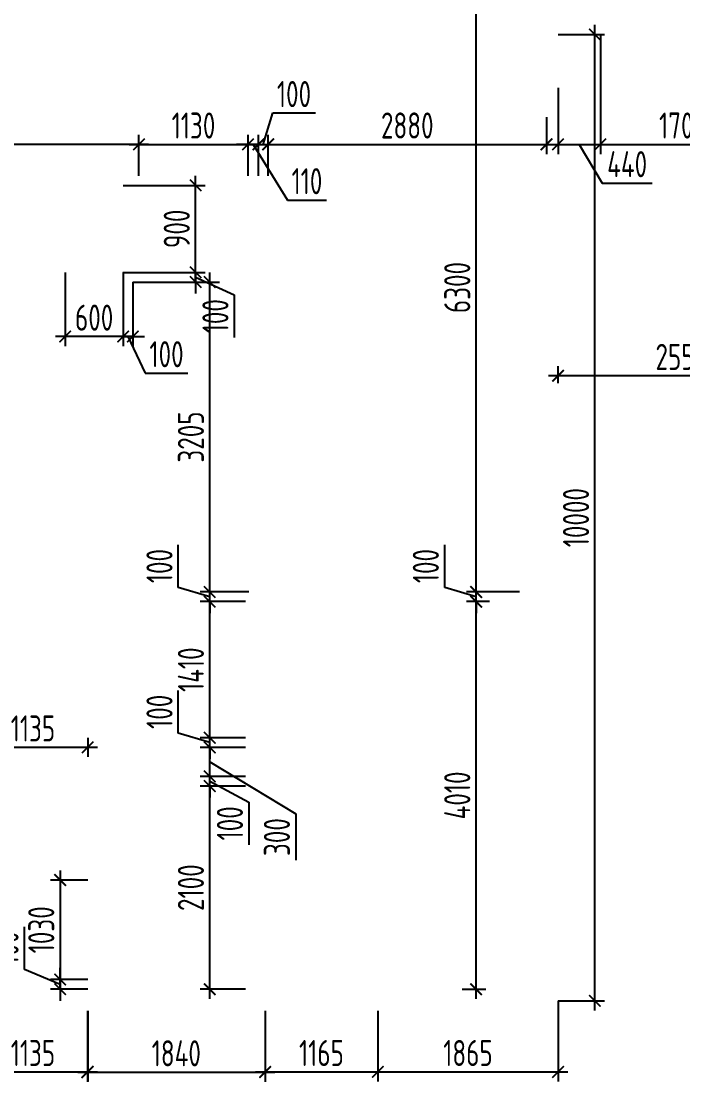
# Model space of a CAD drawing. Header units: millimetres. Extents: x -350007 to 535970, y -888 to 133718.
# Drawn here: x -205589 to -198743, y 95433 to 106406 of the extents above; entities that cross this region are included whole.
import ezdxf

# ---------------------------------------------------------------- set-up
doc = ezdxf.new("R2010")
doc.units = ezdxf.units.MM
doc.layers.add('АР_Размеры нов.', color=15, linetype='Continuous', lineweight=0)
doc.styles.add('ISOCPEUR', font='isocpeur.ttf', dxfattribs={"width": 0.7})
doc.dimstyles.new('R_100', dxfattribs={"dimtxt": 270, "dimasz": 120, "dimexe": 100, "dimexo": 0, "dimgap": 60, "dimtad": 1, "dimdec": 0, "dimrnd": 5, "dimzin": 0, "dimdsep": 46, "dimtxsty": 'ISOCPEUR', "dimblk": 'ARCHTICK', "dimcen": 0, "dimdle": 100, "dimclrd": 256, "dimclre": 256, "dimclrt": 256, "dimadec": 0, "dimazin": 0, "dimtfac": 2, "dimtdec": 0, "dimtofl": 0, "dimtmove": 1, "dimatfit": 3, "dimfxl": 1, "dimtvp": 3, "dimtolj": 1, "dimtzin": 0, "dimarcsym": 0})

# ---------------------------------------------------------------- blocks, each defined once
blk = doc.blocks.new('_ArchTick')
at = {"color": 0, "linetype": 'ByBlock', "const_width": 0.15}
blk.add_lwpolyline([(-0.5, -0.5), (0.5, 0.5)], dxfattribs=at)
blk = doc.blocks.new('*D2855')
at = {"layer": 'АР_Размеры нов.', "lineweight": -2, "ltscale": 100, "transparency": 16777216}
for p, q in [((-204370, 104808), (-204370, 105232)), ((-203242, 104808), (-203242, 105232)), ((-204470, 105132), (-203142, 105132))]:
    blk.add_line(p, q, dxfattribs=at)
at = {"layer": 'АР_Размеры нов.', "lineweight": -2, "ltscale": 100, "transparency": 16777216, "xscale": 120, "yscale": 120, "zscale": 120, "rotation": 180}
blk.add_blockref('_ArchTick', (-204370, 105132), dxfattribs=at)
at = {"layer": 'АР_Размеры нов.', "lineweight": -2, "ltscale": 100, "transparency": 16777216, "xscale": 120, "yscale": 120, "zscale": 120}
blk.add_blockref('_ArchTick', (-203242, 105132), dxfattribs=at)
at = {"layer": 'АР_Размеры нов.', "ltscale": 100, "transparency": 16777216, "insert": (-203806, 105327), "char_height": 270, "attachment_point": 5, "style": 'ISOCPEUR'}
blk.add_mtext('\\A1;1130', dxfattribs=at)
blk = doc.blocks.new('*D2629')
at = {"layer": 'АР_Размеры нов.', "lineweight": -2, "ltscale": 100, "transparency": 16777216}
for p, q in [((-205186, 97621), (-205186, 96391)), ((-204901, 97521), (-205286, 97521)), ((-204901, 96491), (-205286, 96491))]:
    blk.add_line(p, q, dxfattribs=at)
at = {"layer": 'АР_Размеры нов.', "lineweight": -2, "ltscale": 100, "transparency": 16777216, "xscale": 120, "yscale": 120, "zscale": 120}
for p, rotation in [((-205186, 97521), 90), ((-205186, 96491), 270)]:
    blk.add_blockref('_ArchTick', p, dxfattribs=dict(at, rotation=rotation))
at = {"layer": 'АР_Размеры нов.', "ltscale": 100, "transparency": 16777216, "insert": (-205381, 97006), "char_height": 270, "attachment_point": 5, "rotation": 90, "style": 'ISOCPEUR'}
blk.add_mtext('\\A1;1030', dxfattribs=at)
blk = doc.blocks.new('*D2630')
at = {"layer": 'АР_Размеры нов.', "lineweight": -2, "ltscale": 100, "transparency": 16777216}
for p, q in [((-205556, 96595), (-205556, 97037)), ((-205186, 96441), (-205556, 96595)), ((-205186, 96491), (-205186, 96611)), ((-204922, 96491), (-205286, 96491)), ((-205186, 96391), (-205186, 96491)), ((-204901, 96391), (-205286, 96391)), ((-205186, 96391), (-205186, 96271))]:
    blk.add_line(p, q, dxfattribs=at)
at = {"layer": 'АР_Размеры нов.', "lineweight": -2, "ltscale": 100, "transparency": 16777216, "xscale": 120, "yscale": 120, "zscale": 120}
for p, rotation in [((-205186, 96491), 270), ((-205186, 96391), 90)]:
    blk.add_blockref('_ArchTick', p, dxfattribs=dict(at, rotation=rotation))
at = {"layer": 'АР_Размеры нов.', "ltscale": 100, "transparency": 16777216, "insert": (-205751, 96816), "char_height": 270, "attachment_point": 5, "rotation": 90, "style": 'ISOCPEUR'}
blk.add_mtext('\\A1;100', dxfattribs=at)
blk = doc.blocks.new('*D2631')
at = {"layer": 'АР_Размеры нов.', "lineweight": -2, "ltscale": 100, "transparency": 16777216}
for p, q in [((-206034, 96168), (-206034, 95436)), ((-204901, 96168), (-204901, 95436)), ((-206134, 95536), (-204801, 95536))]:
    blk.add_line(p, q, dxfattribs=at)
at = {"layer": 'АР_Размеры нов.', "lineweight": -2, "ltscale": 100, "transparency": 16777216, "xscale": 120, "yscale": 120, "zscale": 120, "rotation": 180}
blk.add_blockref('_ArchTick', (-206034, 95536), dxfattribs=at)
at = {"layer": 'АР_Размеры нов.', "lineweight": -2, "ltscale": 100, "transparency": 16777216, "xscale": 120, "yscale": 120, "zscale": 120}
blk.add_blockref('_ArchTick', (-204901, 95536), dxfattribs=at)
at = {"layer": 'АР_Размеры нов.', "ltscale": 100, "transparency": 16777216, "insert": (-205467, 95731), "char_height": 270, "attachment_point": 5, "style": 'ISOCPEUR'}
blk.add_mtext('\\A1;1135', dxfattribs=at)
blk = doc.blocks.new('*D2632')
at = {"layer": 'АР_Размеры нов.', "lineweight": -2, "ltscale": 100, "transparency": 16777216}
for p, q in [((-203064, 96168), (-203064, 95436)), ((-201899, 96166), (-201899, 95436)), ((-203164, 95536), (-201799, 95536))]:
    blk.add_line(p, q, dxfattribs=at)
at = {"layer": 'АР_Размеры нов.', "lineweight": -2, "ltscale": 100, "transparency": 16777216, "xscale": 120, "yscale": 120, "zscale": 120, "rotation": 180}
blk.add_blockref('_ArchTick', (-203064, 95536), dxfattribs=at)
at = {"layer": 'АР_Размеры нов.', "lineweight": -2, "ltscale": 100, "transparency": 16777216, "xscale": 120, "yscale": 120, "zscale": 120}
blk.add_blockref('_ArchTick', (-201899, 95536), dxfattribs=at)
at = {"layer": 'АР_Размеры нов.', "ltscale": 100, "transparency": 16777216, "insert": (-202482, 95731), "char_height": 270, "attachment_point": 5, "style": 'ISOCPEUR'}
blk.add_mtext('\\A1;1165', dxfattribs=at)
blk = doc.blocks.new('*D2761')
at = {"layer": 'АР_Размеры нов.', "lineweight": -2, "ltscale": 100, "transparency": 16777216}
for p, q in [((-204904, 96168), (-204904, 95433)), ((-203064, 96168), (-203064, 95433)), ((-205004, 95533), (-202964, 95533))]:
    blk.add_line(p, q, dxfattribs=at)
at = {"layer": 'АР_Размеры нов.', "lineweight": -2, "ltscale": 100, "transparency": 16777216, "xscale": 120, "yscale": 120, "zscale": 120, "rotation": 180}
blk.add_blockref('_ArchTick', (-204904, 95533), dxfattribs=at)
at = {"layer": 'АР_Размеры нов.', "lineweight": -2, "ltscale": 100, "transparency": 16777216, "xscale": 120, "yscale": 120, "zscale": 120}
blk.add_blockref('_ArchTick', (-203064, 95533), dxfattribs=at)
at = {"layer": 'АР_Размеры нов.', "ltscale": 100, "transparency": 16777216, "insert": (-203984, 95728), "char_height": 270, "attachment_point": 5, "style": 'ISOCPEUR'}
blk.add_mtext('\\A1;1840', dxfattribs=at)
blk = doc.blocks.new('*D3175')
at = {"layer": 'АР_Размеры нов.', "lineweight": -2, "ltscale": 500, "transparency": 16777216}
for p, q in [((-200034, 96271), (-200034, 95436)), ((-201899, 96166), (-201899, 95436)), ((-201999, 95536), (-199934, 95536))]:
    blk.add_line(p, q, dxfattribs=at)
at = {"layer": 'АР_Размеры нов.', "lineweight": -2, "ltscale": 500, "transparency": 16777216, "xscale": 120, "yscale": 120, "zscale": 120, "rotation": 180}
blk.add_blockref('_ArchTick', (-201899, 95536), dxfattribs=at)
at = {"layer": 'АР_Размеры нов.', "lineweight": -2, "ltscale": 500, "transparency": 16777216, "xscale": 120, "yscale": 120, "zscale": 120}
blk.add_blockref('_ArchTick', (-200034, 95536), dxfattribs=at)
at = {"layer": 'АР_Размеры нов.', "lineweight": 13, "ltscale": 500, "transparency": 16777216, "insert": (-200966, 95731), "char_height": 270, "attachment_point": 5, "style": 'ISOCPEUR'}
blk.add_mtext('\\A1;1865', dxfattribs=at)
blk = doc.blocks.new('*D3198')
at = {"layer": 'АР_Размеры нов.', "lineweight": -2, "ltscale": 500, "transparency": 16777216}
for p, q in [((-199653, 96171), (-199653, 106369)), ((-200034, 106269), (-199553, 106269)), ((-200034, 96271), (-199553, 96271))]:
    blk.add_line(p, q, dxfattribs=at)
at = {"layer": 'АР_Размеры нов.', "lineweight": -2, "ltscale": 500, "transparency": 16777216, "xscale": 120, "yscale": 120, "zscale": 120}
for p, rotation in [((-199653, 106269), 90), ((-199653, 96271), 270)]:
    blk.add_blockref('_ArchTick', p, dxfattribs=dict(at, rotation=rotation))
at = {"layer": 'АР_Размеры нов.', "lineweight": 13, "ltscale": 500, "transparency": 16777216, "insert": (-199848, 101270), "char_height": 270, "attachment_point": 5, "rotation": 90, "style": 'ISOCPEUR'}
blk.add_mtext('\\A1;10000', dxfattribs=at)
blk = doc.blocks.new('*D3200')
at = {"layer": 'АР_Размеры нов.', "lineweight": -2, "ltscale": 500, "transparency": 16777216}
for p, q in [((-203242, 104807), (-203242, 105232)), ((-203134, 104808), (-203134, 105232)), ((-203242, 105132), (-203362, 105132)), ((-203134, 105132), (-203242, 105132)), ((-203188, 105132), (-202834, 104556)), ((-203134, 105132), (-203014, 105132)), ((-202834, 104556), (-202431, 104556))]:
    blk.add_line(p, q, dxfattribs=at)
at = {"layer": 'АР_Размеры нов.', "lineweight": -2, "ltscale": 500, "transparency": 16777216, "xscale": 120, "yscale": 120, "zscale": 120}
blk.add_blockref('_ArchTick', (-203242, 105132), dxfattribs=at)
at = {"layer": 'АР_Размеры нов.', "lineweight": -2, "ltscale": 500, "transparency": 16777216, "xscale": 120, "yscale": 120, "zscale": 120, "rotation": 180}
blk.add_blockref('_ArchTick', (-203134, 105132), dxfattribs=at)
at = {"layer": 'АР_Размеры нов.', "lineweight": 13, "ltscale": 500, "transparency": 16777216, "insert": (-202632, 104751), "char_height": 270, "attachment_point": 5, "style": 'ISOCPEUR'}
blk.add_mtext('\\A1;110', dxfattribs=at)
blk = doc.blocks.new('*D3201')
at = {"layer": 'АР_Размеры нов.', "lineweight": -2, "ltscale": 500, "transparency": 16777216}
for p, q in [((-208008, 104808), (-208008, 105232)), ((-204370, 104807), (-204370, 105232)), ((-204270, 105132), (-208108, 105132))]:
    blk.add_line(p, q, dxfattribs=at)
at = {"layer": 'АР_Размеры нов.', "lineweight": -2, "ltscale": 500, "transparency": 16777216, "xscale": 120, "yscale": 120, "zscale": 120, "rotation": 180}
blk.add_blockref('_ArchTick', (-208008, 105132), dxfattribs=at)
at = {"layer": 'АР_Размеры нов.', "lineweight": -2, "ltscale": 500, "transparency": 16777216, "xscale": 120, "yscale": 120, "zscale": 120}
blk.add_blockref('_ArchTick', (-204370, 105132), dxfattribs=at)
at = {"layer": 'АР_Размеры нов.', "lineweight": 13, "ltscale": 500, "transparency": 16777216, "insert": (-206189, 105327), "char_height": 270, "attachment_point": 5, "style": 'ISOCPEUR'}
blk.add_mtext('\\A1;3640', dxfattribs=at)
blk = doc.blocks.new('*D3231')
at = {"layer": 'АР_Размеры нов.', "lineweight": -2, "ltscale": 500, "transparency": 16777216}
for p, q in [((-203084, 105132), (-202986, 105457)), ((-202986, 105457), (-202545, 105457)), ((-203134, 104808), (-203134, 105232)), ((-203034, 104808), (-203034, 105232)), ((-203134, 105132), (-203254, 105132)), ((-203134, 105132), (-203034, 105132)), ((-203034, 105132), (-202914, 105132))]:
    blk.add_line(p, q, dxfattribs=at)
at = {"layer": 'АР_Размеры нов.', "lineweight": -2, "ltscale": 500, "transparency": 16777216, "xscale": 120, "yscale": 120, "zscale": 120}
blk.add_blockref('_ArchTick', (-203134, 105132), dxfattribs=at)
at = {"layer": 'АР_Размеры нов.', "lineweight": -2, "ltscale": 500, "transparency": 16777216, "xscale": 120, "yscale": 120, "zscale": 120, "rotation": 180}
blk.add_blockref('_ArchTick', (-203034, 105132), dxfattribs=at)
at = {"layer": 'АР_Размеры нов.', "lineweight": 13, "ltscale": 500, "transparency": 16777216, "insert": (-202766, 105652), "char_height": 270, "attachment_point": 5, "style": 'ISOCPEUR'}
blk.add_mtext('\\A1;100', dxfattribs=at)
blk = doc.blocks.new('*D3232')
at = {"layer": 'АР_Размеры нов.', "lineweight": -2, "ltscale": 500, "transparency": 16777216}
for p, q in [((-200154, 105414), (-200154, 105032)), ((-203034, 104808), (-203034, 105232)), ((-203134, 105132), (-200054, 105132))]:
    blk.add_line(p, q, dxfattribs=at)
at = {"layer": 'АР_Размеры нов.', "lineweight": -2, "ltscale": 500, "transparency": 16777216, "xscale": 120, "yscale": 120, "zscale": 120, "rotation": 180}
blk.add_blockref('_ArchTick', (-203034, 105132), dxfattribs=at)
at = {"layer": 'АР_Размеры нов.', "lineweight": -2, "ltscale": 500, "transparency": 16777216, "xscale": 120, "yscale": 120, "zscale": 120}
blk.add_blockref('_ArchTick', (-200154, 105132), dxfattribs=at)
at = {"layer": 'АР_Размеры нов.', "lineweight": 13, "ltscale": 500, "transparency": 16777216, "insert": (-201594, 105327), "char_height": 270, "attachment_point": 5, "style": 'ISOCPEUR'}
blk.add_mtext('\\A1;2880', dxfattribs=at)
blk = doc.blocks.new('*D3233')
at = {"layer": 'АР_Размеры нов.', "lineweight": -2, "ltscale": 500, "transparency": 16777216}
for p, q in [((-199596, 106269), (-199596, 105032)), ((-200034, 105718), (-200034, 105032)), ((-200134, 105132), (-199496, 105132)), ((-199815, 105132), (-199578, 104732)), ((-199578, 104732), (-199061, 104732))]:
    blk.add_line(p, q, dxfattribs=at)
at = {"layer": 'АР_Размеры нов.', "lineweight": -2, "ltscale": 500, "transparency": 16777216, "xscale": 120, "yscale": 120, "zscale": 120, "rotation": 180}
blk.add_blockref('_ArchTick', (-200034, 105132), dxfattribs=at)
at = {"layer": 'АР_Размеры нов.', "lineweight": -2, "ltscale": 500, "transparency": 16777216, "xscale": 120, "yscale": 120, "zscale": 120}
blk.add_blockref('_ArchTick', (-199596, 105132), dxfattribs=at)
at = {"layer": 'АР_Размеры нов.', "lineweight": 13, "ltscale": 500, "transparency": 16777216, "insert": (-199319, 104927), "char_height": 270, "attachment_point": 5, "style": 'ISOCPEUR'}
blk.add_mtext('\\A1;440', dxfattribs=at)
blk = doc.blocks.new('*D3234')
at = {"layer": 'АР_Размеры нов.', "lineweight": -2, "ltscale": 500, "transparency": 16777216}
for p, q in [((-199596, 106269), (-199596, 105032)), ((-197896, 106269), (-197896, 105032)), ((-199696, 105132), (-197796, 105132))]:
    blk.add_line(p, q, dxfattribs=at)
at = {"layer": 'АР_Размеры нов.', "lineweight": -2, "ltscale": 500, "transparency": 16777216, "xscale": 120, "yscale": 120, "zscale": 120, "rotation": 180}
blk.add_blockref('_ArchTick', (-199596, 105132), dxfattribs=at)
at = {"layer": 'АР_Размеры нов.', "lineweight": -2, "ltscale": 500, "transparency": 16777216, "xscale": 120, "yscale": 120, "zscale": 120}
blk.add_blockref('_ArchTick', (-197896, 105132), dxfattribs=at)
at = {"layer": 'АР_Размеры нов.', "lineweight": 13, "ltscale": 500, "transparency": 16777216, "insert": (-198746, 105327), "char_height": 270, "attachment_point": 5, "style": 'ISOCPEUR'}
blk.add_mtext('\\A1;1700', dxfattribs=at)
blk = doc.blocks.new('*D3252')
at = {"layer": 'АР_Размеры нов.', "lineweight": -2, "transparency": 16777216}
for p, q in [((-205134, 103808), (-205134, 103044)), ((-204534, 103808), (-204534, 103044)), ((-204434, 103144), (-205234, 103144))]:
    blk.add_line(p, q, dxfattribs=at)
at = {"layer": 'АР_Размеры нов.', "lineweight": -2, "transparency": 16777216, "xscale": 120, "yscale": 120, "zscale": 120, "rotation": 180}
blk.add_blockref('_ArchTick', (-205134, 103144), dxfattribs=at)
at = {"layer": 'АР_Размеры нов.', "lineweight": -2, "transparency": 16777216, "xscale": 120, "yscale": 120, "zscale": 120}
blk.add_blockref('_ArchTick', (-204534, 103144), dxfattribs=at)
at = {"layer": 'АР_Размеры нов.', "transparency": 16777216, "insert": (-204834, 103339), "char_height": 270, "attachment_point": 5, "style": 'ISOCPEUR'}
blk.add_mtext('\\A1;600', dxfattribs=at)
blk = doc.blocks.new('*D3253')
at = {"layer": 'АР_Размеры нов.', "lineweight": -2, "transparency": 16777216}
for p, q in [((-203784, 103708), (-203784, 104808)), ((-204534, 104708), (-203684, 104708)), ((-204537, 103808), (-203684, 103808))]:
    blk.add_line(p, q, dxfattribs=at)
at = {"layer": 'АР_Размеры нов.', "lineweight": -2, "transparency": 16777216, "xscale": 120, "yscale": 120, "zscale": 120}
for p, rotation in [((-203784, 104708), 90), ((-203784, 103808), 270)]:
    blk.add_blockref('_ArchTick', p, dxfattribs=dict(at, rotation=rotation))
at = {"layer": 'АР_Размеры нов.', "transparency": 16777216, "insert": (-203979, 104258), "char_height": 270, "attachment_point": 5, "rotation": 90, "style": 'ISOCPEUR'}
blk.add_mtext('\\A1;900', dxfattribs=at)
blk = doc.blocks.new('*D3254')
at = {"layer": 'АР_Размеры нов.', "lineweight": -2, "transparency": 16777216}
for p, q in [((-203784, 103808), (-203784, 103928)), ((-204434, 103808), (-203684, 103808)), ((-203784, 103808), (-203784, 103708)), ((-204434, 103708), (-203684, 103708)), ((-203784, 103758), (-203384, 103575)), ((-203784, 103708), (-203784, 103588)), ((-203384, 103575), (-203384, 103134))]:
    blk.add_line(p, q, dxfattribs=at)
at = {"layer": 'АР_Размеры нов.', "lineweight": -2, "transparency": 16777216, "xscale": 120, "yscale": 120, "zscale": 120}
for p, rotation in [((-203784, 103808), 270), ((-203784, 103708), 90)]:
    blk.add_blockref('_ArchTick', p, dxfattribs=dict(at, rotation=rotation))
at = {"layer": 'АР_Размеры нов.', "transparency": 16777216, "insert": (-203579, 103354), "char_height": 270, "attachment_point": 5, "rotation": 90, "style": 'ISOCPEUR'}
blk.add_mtext('\\A1;100', dxfattribs=at)
blk = doc.blocks.new('*D3255')
at = {"layer": 'АР_Размеры нов.', "lineweight": -2, "transparency": 16777216}
for p, q in [((-204534, 103808), (-204534, 103044)), ((-204434, 103708), (-204434, 103044)), ((-204534, 103144), (-204654, 103144)), ((-204534, 103144), (-204434, 103144)), ((-204484, 103144), (-204306, 102766)), ((-204434, 103144), (-204314, 103144)), ((-204306, 102766), (-203865, 102766))]:
    blk.add_line(p, q, dxfattribs=at)
at = {"layer": 'АР_Размеры нов.', "lineweight": -2, "transparency": 16777216, "xscale": 120, "yscale": 120, "zscale": 120}
blk.add_blockref('_ArchTick', (-204534, 103144), dxfattribs=at)
at = {"layer": 'АР_Размеры нов.', "lineweight": -2, "transparency": 16777216, "xscale": 120, "yscale": 120, "zscale": 120, "rotation": 180}
blk.add_blockref('_ArchTick', (-204434, 103144), dxfattribs=at)
at = {"layer": 'АР_Размеры нов.', "transparency": 16777216, "insert": (-204085, 102961), "char_height": 270, "attachment_point": 5, "style": 'ISOCPEUR'}
blk.add_mtext('\\A1;100', dxfattribs=at)
blk = doc.blocks.new('*D3259')
at = {"layer": 'АР_Размеры нов.', "lineweight": -2, "transparency": 16777216}
for p, q in [((-206034, 99394), (-206034, 98794)), ((-204901, 98993), (-204901, 98794)), ((-206134, 98894), (-204801, 98894))]:
    blk.add_line(p, q, dxfattribs=at)
at = {"layer": 'АР_Размеры нов.', "lineweight": -2, "transparency": 16777216, "xscale": 120, "yscale": 120, "zscale": 120, "rotation": 180}
blk.add_blockref('_ArchTick', (-206034, 98894), dxfattribs=at)
at = {"layer": 'АР_Размеры нов.', "lineweight": -2, "transparency": 16777216, "xscale": 120, "yscale": 120, "zscale": 120}
blk.add_blockref('_ArchTick', (-204901, 98894), dxfattribs=at)
at = {"layer": 'АР_Размеры нов.', "transparency": 16777216, "insert": (-205467, 99089), "char_height": 270, "attachment_point": 5, "style": 'ISOCPEUR'}
blk.add_mtext('\\A1;1135', dxfattribs=at)
blk = doc.blocks.new('*D3285')
at = {"layer": 'АР_Размеры нов.', "lineweight": -2, "transparency": 16777216}
for p, q in [((-200034, 102660), (-200034, 102838)), ((-197484, 102660), (-197484, 102838)), ((-197384, 102738), (-200134, 102738))]:
    blk.add_line(p, q, dxfattribs=at)
at = {"layer": 'АР_Размеры нов.', "lineweight": -2, "transparency": 16777216, "xscale": 120, "yscale": 120, "zscale": 120, "rotation": 180}
blk.add_blockref('_ArchTick', (-200034, 102738), dxfattribs=at)
at = {"layer": 'АР_Размеры нов.', "lineweight": -2, "transparency": 16777216, "xscale": 120, "yscale": 120, "zscale": 120}
blk.add_blockref('_ArchTick', (-197484, 102738), dxfattribs=at)
at = {"layer": 'АР_Размеры нов.', "transparency": 16777216, "insert": (-198759, 102933), "char_height": 270, "attachment_point": 5, "style": 'ISOCPEUR'}
blk.add_mtext('\\A1;2550', dxfattribs=at)
blk = doc.blocks.new('*D3286')
at = {"layer": 'АР_Размеры нов.', "lineweight": -2, "transparency": 16777216}
for p, q in [((-203638, 96291), (-203638, 98593)), ((-203268, 98493), (-203738, 98493)), ((-203268, 96391), (-203738, 96391))]:
    blk.add_line(p, q, dxfattribs=at)
at = {"layer": 'АР_Размеры нов.', "lineweight": -2, "transparency": 16777216, "xscale": 120, "yscale": 120, "zscale": 120}
for p, rotation in [((-203638, 98493), 90), ((-203638, 96391), 270)]:
    blk.add_blockref('_ArchTick', p, dxfattribs=dict(at, rotation=rotation))
at = {"layer": 'АР_Размеры нов.', "transparency": 16777216, "insert": (-203833, 97442), "char_height": 270, "attachment_point": 5, "rotation": 90, "style": 'ISOCPEUR'}
blk.add_mtext('\\A1;2100', dxfattribs=at)
blk = doc.blocks.new('*D3287')
at = {"layer": 'АР_Размеры нов.', "lineweight": -2, "transparency": 16777216}
for p, q in [((-203638, 98593), (-203638, 98713)), ((-203268, 98593), (-203738, 98593)), ((-203638, 98493), (-203638, 98593)), ((-203638, 98543), (-203234, 98327)), ((-203268, 98493), (-203738, 98493)), ((-203638, 98493), (-203638, 98373)), ((-203234, 98327), (-203234, 97886))]:
    blk.add_line(p, q, dxfattribs=at)
at = {"layer": 'АР_Размеры нов.', "lineweight": -2, "transparency": 16777216, "xscale": 120, "yscale": 120, "zscale": 120}
for p, rotation in [((-203638, 98593), 270), ((-203638, 98493), 90)]:
    blk.add_blockref('_ArchTick', p, dxfattribs=dict(at, rotation=rotation))
at = {"layer": 'АР_Размеры нов.', "transparency": 16777216, "insert": (-203429, 98107), "char_height": 270, "attachment_point": 5, "rotation": 90, "style": 'ISOCPEUR'}
blk.add_mtext('\\A1;100', dxfattribs=at)
blk = doc.blocks.new('*D3288')
at = {"layer": 'АР_Размеры нов.', "lineweight": -2, "transparency": 16777216}
for p, q in [((-203638, 98493), (-203638, 98993)), ((-203268, 98893), (-203738, 98893)), ((-203638, 98743), (-202748, 98205)), ((-203268, 98593), (-203738, 98593)), ((-202748, 98205), (-202748, 97726))]:
    blk.add_line(p, q, dxfattribs=at)
at = {"layer": 'АР_Размеры нов.', "lineweight": -2, "transparency": 16777216, "xscale": 120, "yscale": 120, "zscale": 120}
for p, rotation in [((-203638, 98893), 90), ((-203638, 98593), 270)]:
    blk.add_blockref('_ArchTick', p, dxfattribs=dict(at, rotation=rotation))
at = {"layer": 'АР_Размеры нов.', "transparency": 16777216, "insert": (-202943, 97965), "char_height": 270, "attachment_point": 5, "rotation": 90, "style": 'ISOCPEUR'}
blk.add_mtext('\\A1;300', dxfattribs=at)
blk = doc.blocks.new('*D3289')
at = {"layer": 'АР_Размеры нов.', "lineweight": -2, "transparency": 16777216}
for p, q in [((-203963, 99040), (-203963, 99482)), ((-203638, 98993), (-203638, 99113)), ((-203638, 98943), (-203963, 99040)), ((-203268, 98993), (-203738, 98993)), ((-203638, 98893), (-203638, 98993)), ((-203268, 98893), (-203738, 98893)), ((-203638, 98893), (-203638, 98773))]:
    blk.add_line(p, q, dxfattribs=at)
at = {"layer": 'АР_Размеры нов.', "lineweight": -2, "transparency": 16777216, "xscale": 120, "yscale": 120, "zscale": 120}
for p, rotation in [((-203638, 98993), 270), ((-203638, 98893), 90)]:
    blk.add_blockref('_ArchTick', p, dxfattribs=dict(at, rotation=rotation))
at = {"layer": 'АР_Размеры нов.', "transparency": 16777216, "insert": (-204158, 99261), "char_height": 270, "attachment_point": 5, "rotation": 90, "style": 'ISOCPEUR'}
blk.add_mtext('\\A1;100', dxfattribs=at)
blk = doc.blocks.new('*D3290')
at = {"layer": 'АР_Размеры нов.', "lineweight": -2, "transparency": 16777216}
for p, q in [((-203638, 98893), (-203638, 100501)), ((-203268, 100401), (-203738, 100401)), ((-203268, 98993), (-203738, 98993))]:
    blk.add_line(p, q, dxfattribs=at)
at = {"layer": 'АР_Размеры нов.', "lineweight": -2, "transparency": 16777216, "xscale": 120, "yscale": 120, "zscale": 120}
for p, rotation in [((-203638, 100401), 90), ((-203638, 98993), 270)]:
    blk.add_blockref('_ArchTick', p, dxfattribs=dict(at, rotation=rotation))
at = {"layer": 'АР_Размеры нов.', "transparency": 16777216, "insert": (-203833, 99697), "char_height": 270, "attachment_point": 5, "rotation": 90, "style": 'ISOCPEUR'}
blk.add_mtext('\\A1;1410', dxfattribs=at)
blk = doc.blocks.new('*D3291')
at = {"layer": 'АР_Размеры нов.', "lineweight": -2, "transparency": 16777216}
for p, q in [((-203963, 100548), (-203963, 100989)), ((-203638, 100451), (-203963, 100548)), ((-203638, 100501), (-203638, 100621)), ((-203234, 100501), (-203738, 100501)), ((-203638, 100401), (-203638, 100501)), ((-203268, 100401), (-203738, 100401)), ((-203638, 100401), (-203638, 100281))]:
    blk.add_line(p, q, dxfattribs=at)
at = {"layer": 'АР_Размеры нов.', "lineweight": -2, "transparency": 16777216, "xscale": 120, "yscale": 120, "zscale": 120}
for p, rotation in [((-203638, 100501), 270), ((-203638, 100401), 90)]:
    blk.add_blockref('_ArchTick', p, dxfattribs=dict(at, rotation=rotation))
at = {"layer": 'АР_Размеры нов.', "transparency": 16777216, "insert": (-204158, 100769), "char_height": 270, "attachment_point": 5, "rotation": 90, "style": 'ISOCPEUR'}
blk.add_mtext('\\A1;100', dxfattribs=at)
blk = doc.blocks.new('*D3292')
at = {"layer": 'АР_Размеры нов.', "lineweight": -2, "transparency": 16777216}
for p, q in [((-203638, 100401), (-203638, 103808)), ((-203784, 103708), (-203538, 103708)), ((-203234, 100501), (-203738, 100501))]:
    blk.add_line(p, q, dxfattribs=at)
at = {"layer": 'АР_Размеры нов.', "lineweight": -2, "transparency": 16777216, "xscale": 120, "yscale": 120, "zscale": 120}
for p, rotation in [((-203638, 103708), 90), ((-203638, 100501), 270)]:
    blk.add_blockref('_ArchTick', p, dxfattribs=dict(at, rotation=rotation))
at = {"layer": 'АР_Размеры нов.', "transparency": 16777216, "insert": (-203833, 102104), "char_height": 270, "attachment_point": 5, "rotation": 90, "style": 'ISOCPEUR'}
blk.add_mtext('\\A1;3205', dxfattribs=at)
blk = doc.blocks.new('*D3293')
at = {"layer": 'АР_Размеры нов.', "lineweight": -2, "transparency": 16777216}
for p, q in [((-200882, 96291), (-200882, 100501)), ((-200744, 100401), (-200982, 100401)), ((-201026, 96391), (-200782, 96391))]:
    blk.add_line(p, q, dxfattribs=at)
at = {"layer": 'АР_Размеры нов.', "lineweight": -2, "transparency": 16777216, "xscale": 120, "yscale": 120, "zscale": 120}
for p, rotation in [((-200882, 100401), 90), ((-200882, 96391), 270)]:
    blk.add_blockref('_ArchTick', p, dxfattribs=dict(at, rotation=rotation))
at = {"layer": 'АР_Размеры нов.', "transparency": 16777216, "insert": (-201077, 98396), "char_height": 270, "attachment_point": 5, "rotation": 90, "style": 'ISOCPEUR'}
blk.add_mtext('\\A1;4010', dxfattribs=at)
blk = doc.blocks.new('*D3294')
at = {"layer": 'АР_Размеры нов.', "lineweight": -2, "transparency": 16777216}
for p, q in [((-201207, 100548), (-201207, 100989)), ((-200882, 100451), (-201207, 100548)), ((-200882, 100501), (-200882, 100621)), ((-200434, 100501), (-200982, 100501)), ((-200882, 100401), (-200882, 100501)), ((-200744, 100401), (-200982, 100401)), ((-200882, 100401), (-200882, 100281))]:
    blk.add_line(p, q, dxfattribs=at)
at = {"layer": 'АР_Размеры нов.', "lineweight": -2, "transparency": 16777216, "xscale": 120, "yscale": 120, "zscale": 120}
for p, rotation in [((-200882, 100501), 270), ((-200882, 100401), 90)]:
    blk.add_blockref('_ArchTick', p, dxfattribs=dict(at, rotation=rotation))
at = {"layer": 'АР_Размеры нов.', "transparency": 16777216, "insert": (-201402, 100769), "char_height": 270, "attachment_point": 5, "rotation": 90, "style": 'ISOCPEUR'}
blk.add_mtext('\\A1;100', dxfattribs=at)
blk = doc.blocks.new('*D3295')
at = {"layer": 'АР_Размеры нов.', "lineweight": -2, "transparency": 16777216}
for p, q in [((-200882, 100401), (-200882, 106901)), ((-200434, 106801), (-200982, 106801)), ((-200434, 100501), (-200982, 100501))]:
    blk.add_line(p, q, dxfattribs=at)
at = {"layer": 'АР_Размеры нов.', "lineweight": -2, "transparency": 16777216, "xscale": 120, "yscale": 120, "zscale": 120}
for p, rotation in [((-200882, 106801), 90), ((-200882, 100501), 270)]:
    blk.add_blockref('_ArchTick', p, dxfattribs=dict(at, rotation=rotation))
at = {"layer": 'АР_Размеры нов.', "transparency": 16777216, "insert": (-201077, 103651), "char_height": 270, "attachment_point": 5, "rotation": 90, "style": 'ISOCPEUR'}
blk.add_mtext('\\A1;6300', dxfattribs=at)

msp = doc.modelspace()

# ---------------------------------------------------------------- dimensions: what is measured, and where the dimension line sits
at = {"layer": 'АР_Размеры нов.'}
for base, p1, p2, picture, middle in [((-200881.8, 106800.7), (-200433.9, 100500.7), (-200433.9, 106800.7), '*D3295', (-201076.8, 103650.7)), ((-203784.3, 104707.7), (-204536.9, 103807.7), (-204534.4, 104707.7), '*D3253', (-203979.3, 104257.7)), ((-203638.3, 103707.7), (-203233.8, 100500.7), (-203784.3, 103707.7), '*D3292', (-203833.3, 102104.2)), ((-203638.3, 100500.7), (-203268.1, 100400.7), (-203233.8, 100500.7), '*D3291', (-204158.3, 100608.2)), ((-200881.8, 100500.7), (-200743.5, 100400.7), (-200433.9, 100500.7), '*D3294', (-201401.8, 100608.2)), ((-203638.3, 100400.7), (-203268.1, 98992.8), (-203268.1, 100400.7), '*D3290', (-203833.3, 99696.7)), ((-200881.8, 100400.7), (-201026.4, 96390.7), (-200743.5, 100400.7), '*D3293', (-201076.8, 98395.7)), ((-203638.3, 98992.8), (-203268.1, 98892.8), (-203268.1, 98992.8), '*D3289', (-204158.3, 99100.3)), ((-203638.3, 98493), (-203268, 96390.7), (-203268.1, 98493), '*D3286', (-203833.3, 97441.9))]:
    dim = msp.add_linear_dim(base=base, p1=p1, p2=p2, angle=90, dimstyle='R_100', override={"dimpost": '\\X'}, dxfattribs=at)
    dim.commit()
    dim.dimension.update_dxf_attribs({"geometry": picture, "text_midpoint": middle})
at = {"layer": 'АР_Размеры нов.', "lineweight": 13, "ltscale": 500}
dim = msp.add_linear_dim(base=(-199652.6, 106269.4), p1=(-200033.9, 96270.7), p2=(-200033.9, 106269.4), angle=90, dimstyle='R_100', override={"dimpost": '\\X'}, dxfattribs=at)
dim.commit()
dim.dimension.update_dxf_attribs({"geometry": '*D3198', "text_midpoint": (-199847.6, 101270)})
for base, p1, p2, picture, middle in [((-199595.8, 105131.6), (-200033.9, 105717.8), (-199595.8, 106269.4), '*D3233', (-199517.9, 104731.6)), ((-203241.9, 105131.6), (-203133.9, 104807.7), (-203241.9, 104807.5), '*D3200', (-202774.2, 104555.5))]:
    dim = msp.add_linear_dim(base=base, p1=p1, p2=p2, dimstyle='R_100', override={"dimpost": '\\X'}, dxfattribs=at)
    dim.commit()
    dim.dimension.update_dxf_attribs({"geometry": picture, "text_midpoint": middle, "dimtype": 160})
for base, p1, p2, override, picture, middle in [((-197895.8, 105131.6), (-199595.8, 106269.4), (-197895.8, 106269.4), {"dimpost": '\\X'}, '*D3234', (-198745.8, 105326.6)), ((-203033.9, 105131.6), (-203133.9, 104807.7), (-203033.9, 104807.7), {"dimpost": '\\X'}, '*D3231', (-202926.4, 105651.6)), ((-208007.7, 105131.6), (-204369.9, 104807.5), (-208007.7, 104807.7), {"dimpost": '\\X'}, '*D3201', (-206188.8, 105326.6)), ((-200153.9, 105131.6), (-203033.9, 104807.7), (-200153.9, 105414.4), {"dimpost": '\\X'}, '*D3232', (-201593.9, 105326.6)), ((-200033.9, 95536.1), (-201899.1, 96166.1), (-200033.9, 96270.7), {"dimpost": '\\X', "dimfxl": 2.5, "dimarcsym": 1}, '*D3175', (-200966.5, 95731.1))]:
    dim = msp.add_linear_dim(base=base, p1=p1, p2=p2, dimstyle='R_100', override=override, dxfattribs=at)
    dim.commit()
    dim.dimension.update_dxf_attribs({"geometry": picture, "text_midpoint": middle})
at = {"layer": 'АР_Размеры нов.', "ltscale": 100}
for base, p1, p2, override, picture, middle in [((-203241.9, 105131.6), (-204369.9, 104807.7), (-203241.9, 104807.7), {"dimpost": '\\X', "dimfxl": 300, "dimarcsym": 1}, '*D2855', (-203805.9, 105326.6)), ((-204901, 95536.2), (-206033.9, 96167.9), (-204901, 96167.9), {"dimpost": '\\X', "dimfxl": 2.5, "dimarcsym": 1}, '*D2631', (-205467.4, 95731.2)), ((-203064, 95533.3), (-204903.9, 96167.9), (-203064, 96167.9), {"dimpost": '\\X', "dimfxl": 2.5, "dimarcsym": 1}, '*D2761', (-203983.9, 95728.3)), ((-201899.1, 95536.1), (-203064, 96167.8), (-201899.1, 96166.1), {"dimpost": '\\X', "dimfxl": 2.5, "dimarcsym": 1}, '*D2632', (-202481.5, 95731.1))]:
    dim = msp.add_linear_dim(base=base, p1=p1, p2=p2, dimstyle='R_100', override=override, dxfattribs=at)
    dim.commit()
    dim.dimension.update_dxf_attribs({"geometry": picture, "text_midpoint": middle})
at = {"layer": 'АР_Размеры нов.'}
for base, p1, p2, picture, middle in [((-203784.3, 103707.7), (-204434.4, 103807.7), (-204434.4, 103707.7), '*D3254', (-203384.3, 103514.9)), ((-203638.3, 98892.8), (-203268.1, 98593), (-203268.1, 98892.8), '*D3288', (-202748, 98145)), ((-203638.3, 98593), (-203268.1, 98493), (-203268.1, 98593), '*D3287', (-203233.8, 98267.2))]:
    dim = msp.add_linear_dim(base=base, p1=p1, p2=p2, angle=90, dimstyle='R_100', override={"dimpost": '\\X'}, dxfattribs=at)
    dim.commit()
    dim.dimension.update_dxf_attribs({"geometry": picture, "text_midpoint": middle, "dimtype": 160})
for base, p1, p2, picture, middle in [((-205134.4, 103144.5), (-204534.4, 103807.7), (-205134.4, 103807.7), '*D3252', (-204834.4, 103339.5)), ((-200033.9, 102738.2), (-197484, 102660.2), (-200033.9, 102660.2), '*D3285', (-198759, 102933.2)), ((-204900.9, 98893.6), (-206033.9, 99393.9), (-204900.9, 98992.7), '*D3259', (-205467.4, 99088.6))]:
    dim = msp.add_linear_dim(base=base, p1=p1, p2=p2, dimstyle='R_100', override={"dimpost": '\\X'}, dxfattribs=at)
    dim.commit()
    dim.dimension.update_dxf_attribs({"geometry": picture, "text_midpoint": middle})
dim = msp.add_linear_dim(base=(-204434.4, 103144.5), p1=(-204534.4, 103807.7), p2=(-204434.4, 103707.7), dimstyle='R_100', override={"dimpost": '\\X'}, dxfattribs=at)
dim.commit()
dim.dimension.update_dxf_attribs({"geometry": '*D3255', "text_midpoint": (-204245.9, 102766.3), "dimtype": 160})
at = {"layer": 'АР_Размеры нов.', "ltscale": 100}
dim = msp.add_linear_dim(base=(-205185.9, 96490.7), p1=(-204900.9, 97520.7), p2=(-204900.9, 96490.7), angle=90, dimstyle='R_100', override={"dimpost": '\\X', "dimfxl": 2.5, "dimarcsym": 1}, dxfattribs=at)
dim.commit()
dim.dimension.update_dxf_attribs({"geometry": '*D2629', "text_midpoint": (-205380.9, 97005.7)})
dim = msp.add_linear_dim(base=(-205185.9, 96490.7), p1=(-204900.9, 96390.7), p2=(-204922.4, 96490.7), angle=90, dimstyle='R_100', override={"dimpost": '\\X', "dimfxl": 2.5, "dimarcsym": 1}, dxfattribs=at)
dim.commit()
dim.dimension.update_dxf_attribs({"geometry": '*D2630', "text_midpoint": (-205556, 96655.5), "dimtype": 160})

doc.saveas('drawing.dxf')
